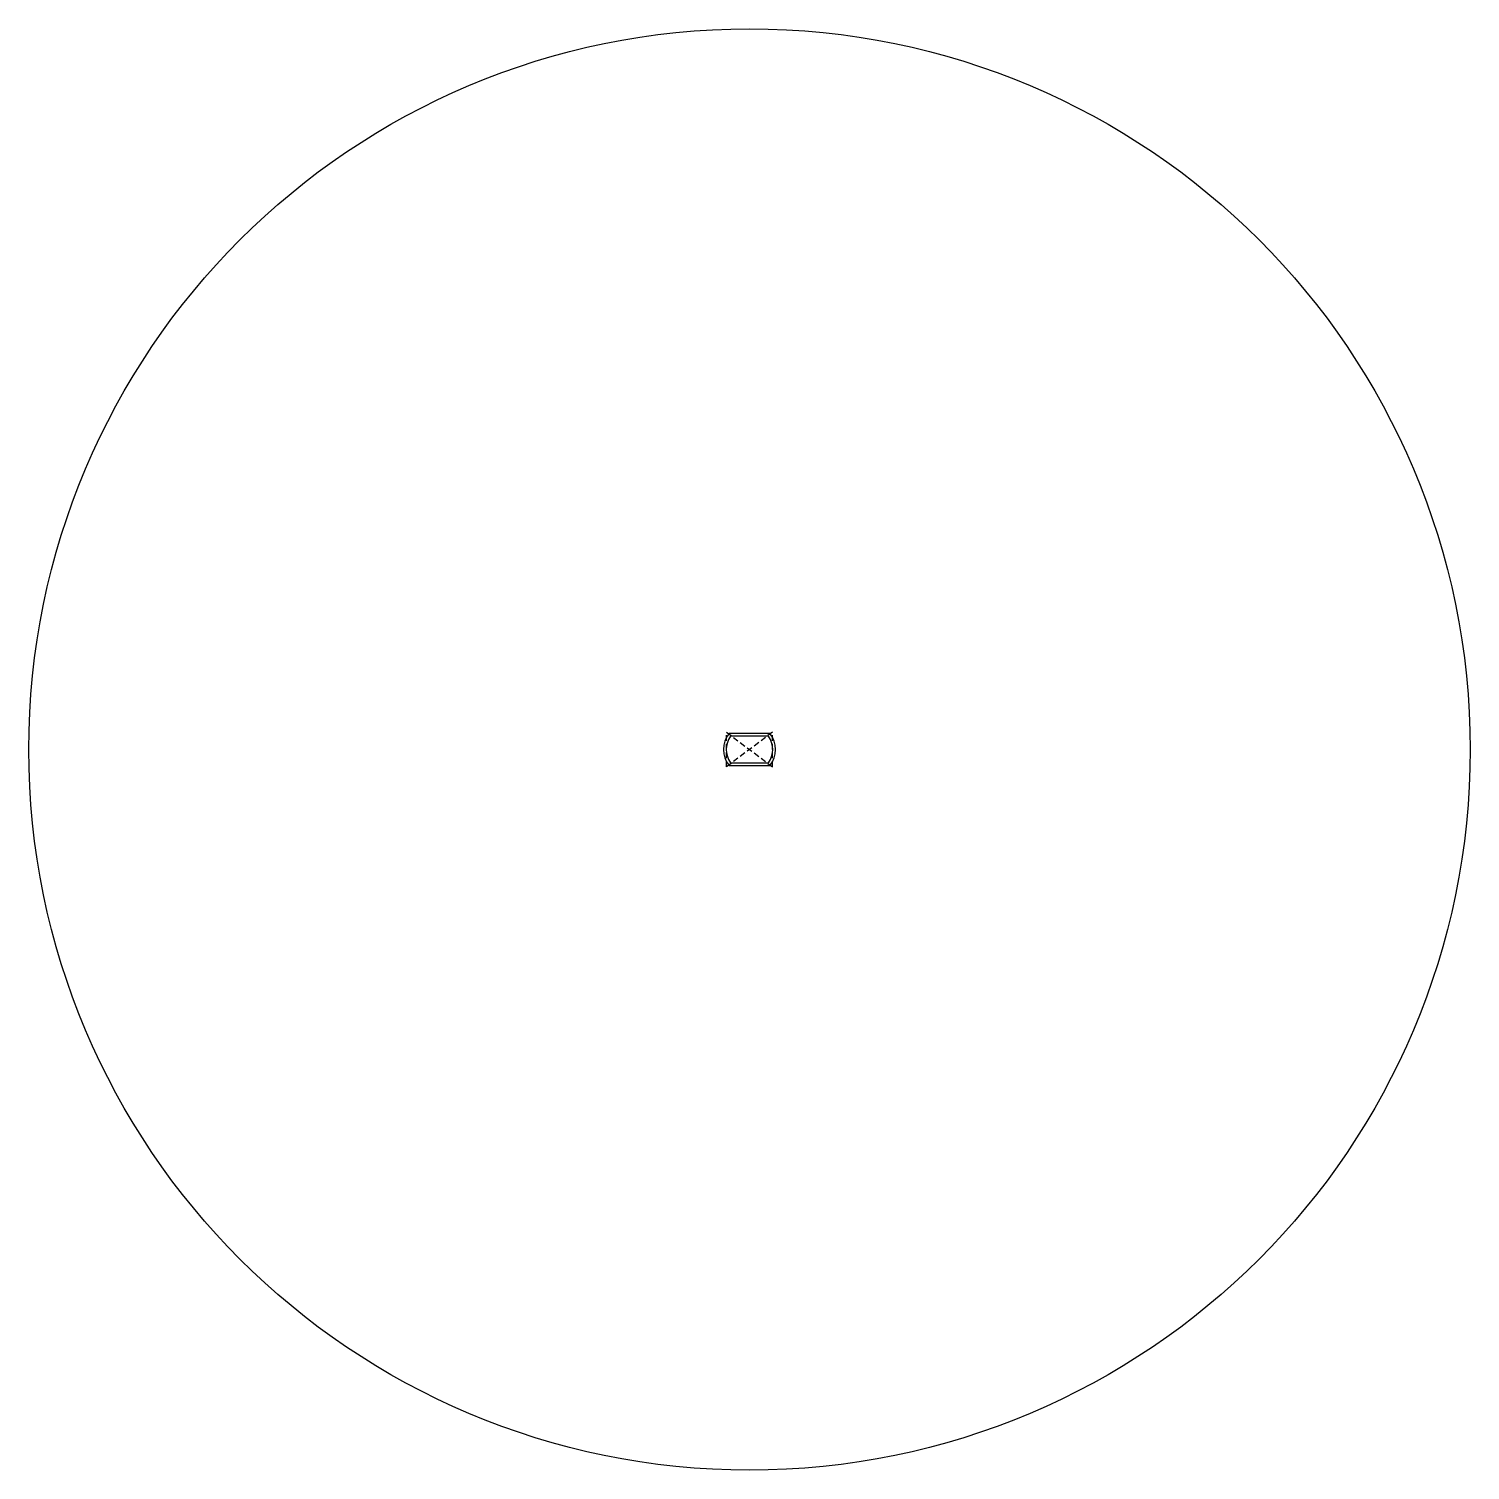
# Model space of a CAD drawing. Header units: millimetres. Extents: x -62 to 62, y -54 to 70.
import ezdxf

# ---------------------------------------------------------------- set-up
doc = ezdxf.new("R2010")
doc.units = ezdxf.units.MM
doc.linetypes.add('DASHED', pattern=[0.75, 0.5, -0.25])
doc.layers.get('0').update_dxf_attribs({"linetype": 'CONTINUOUS'})

msp = doc.modelspace()

# ---------------------------------------------------------------- linework, layer by layer
at = {"linetype": 'DASHED'}
for p, q in [((-2, 9.5), (2, 6.5)), ((2, 9.5), (-2, 6.5)), ((-2, 6.5), (-2, 9.5)), ((2, 6.5), (2, 9.5))]:
    msp.add_line(p, q, dxfattribs=at)
for points in [[(1.77, 6.6, 0.347316), (1.77, 9.4), (-1.77, 9.4, 0.347316), (-1.77, 6.6)], [(-1.65, 9.15, 0.314607), (-1.65, 6.85), (1.65, 6.85, 0.314607), (1.65, 9.15)]]:
    msp.add_lwpolyline(points, format="xyb", close=True)
msp.add_circle((0, 8), 62.5)

doc.saveas('drawing.dxf')
